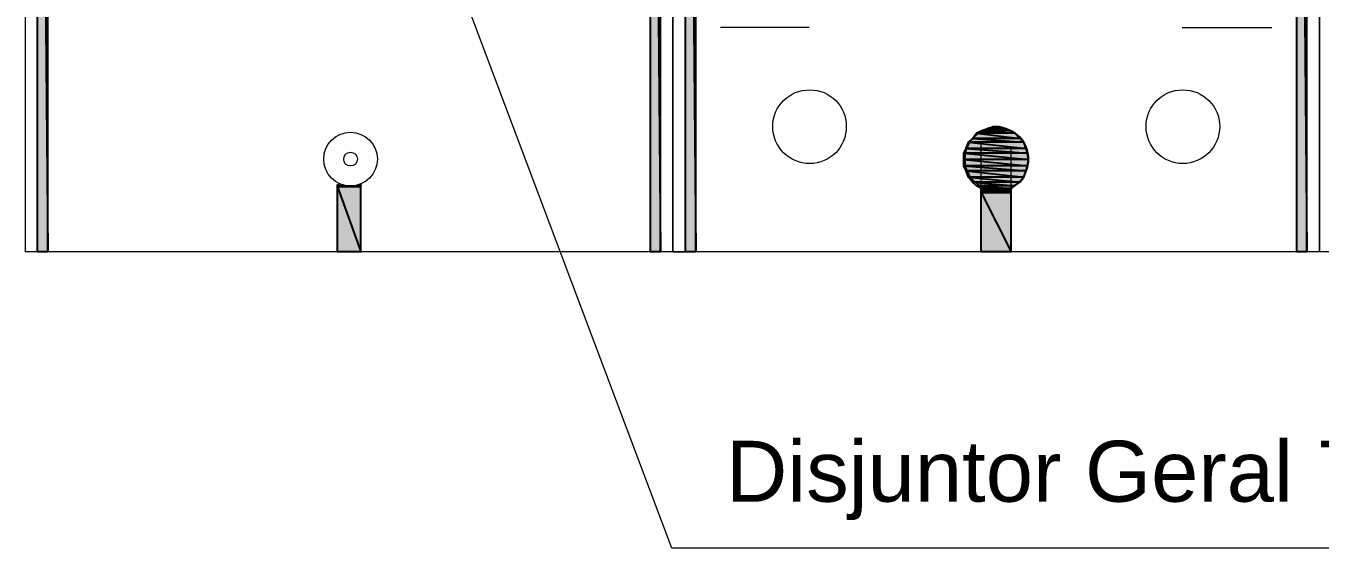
# Model space of a CAD drawing. Header units: millimetres. Extents: x 50 to 186, y -32 to 33.
# Drawn here: x 117.954 to 121.662, y -17.587 to -16.093 of the extents above; entities that cross this region are included whole.
import ezdxf

# ---------------------------------------------------------------- set-up
doc = ezdxf.new("R2010")
doc.units = ezdxf.units.MM
doc.layers.add('Prumada Eletrica', color=40, linetype='Continuous', lineweight=30)
doc.styles.add('Arial0', font='arial.ttf', dxfattribs={"height": 3.14658})

msp = doc.modelspace()

# ---------------------------------------------------------------- hatches: boundary and pattern name
at = {"layer": 'Prumada Eletrica', "true_color": 0x000007}
h = msp.add_hatch(color=7, dxfattribs=at)
h.paths.add_polyline_path([(118.0165, -13.3969), (117.9872, -13.3969), (118.0165, -16.7394)])
h.paths.add_polyline_path([(117.9872, -13.3969), (118.0165, -16.7394), (117.9872, -16.7394)])
h = msp.add_hatch(color=7, dxfattribs=at)
h.paths.add_polyline_path([(119.7722, -13.3969), (119.7429, -13.3969), (119.7722, -16.7394)])
h.paths.add_polyline_path([(119.7429, -13.3969), (119.7722, -16.7394), (119.7429, -16.7394)])
h = msp.add_hatch(color=7, dxfattribs=at)
h.paths.add_polyline_path([(119.8728, -13.3969), (119.8434, -13.3969), (119.8728, -16.7394)])
h.paths.add_polyline_path([(119.8434, -13.3969), (119.8728, -16.7394), (119.8434, -16.7394)])
h = msp.add_hatch(color=7, dxfattribs=at)
h.paths.add_polyline_path([(119.8728, -13.3969), (119.8434, -13.3969), (119.8728, -16.7394)])
h.paths.add_polyline_path([(119.8434, -13.3969), (119.8728, -16.7394), (119.8434, -16.7394)])
h = msp.add_hatch(color=7, dxfattribs=at)
h.paths.add_polyline_path([(121.6243, -13.3969), (121.595, -13.3969), (121.6243, -16.7394)])
h.paths.add_polyline_path([(121.595, -13.3969), (121.6243, -16.7394), (121.595, -16.7394)])
h = msp.add_hatch(color=7, dxfattribs=at)
h.paths.add_polyline_path([(120.7583, -16.386), (120.7094, -16.386), (120.7737, -16.393)])
h.paths.add_polyline_path([(120.7094, -16.386), (120.7737, -16.393), (120.6913, -16.393)])
h = msp.add_hatch(color=7, dxfattribs=at)
h.paths.add_polyline_path([(120.7416, -16.3818), (120.7234, -16.3818), (120.7583, -16.386)])
h.paths.add_polyline_path([(120.7234, -16.3818), (120.7583, -16.386), (120.7094, -16.386)])
h = msp.add_hatch(color=7, dxfattribs=at)
h.paths.add_polyline_path([(120.8128, -16.4251), (120.655, -16.4251), (120.8198, -16.4433)])
h.paths.add_polyline_path([(120.655, -16.4251), (120.8198, -16.4433), (120.648, -16.4433)])
h = msp.add_hatch(color=7, dxfattribs=at)
h.paths.add_polyline_path([(120.8016, -16.4153), (120.6661, -16.4153), (120.8128, -16.4251)])
h.paths.add_polyline_path([(120.6661, -16.4153), (120.8128, -16.4251), (120.655, -16.4251)])
h = msp.add_hatch(color=7, dxfattribs=at)
h.paths.add_polyline_path([(120.7877, -16.4), (120.6773, -16.4), (120.8016, -16.4153)])
h.paths.add_polyline_path([(120.6773, -16.4), (120.8016, -16.4153), (120.6661, -16.4153)])
h = msp.add_hatch(color=7, dxfattribs=at)
h.paths.add_polyline_path([(120.7737, -16.393), (120.6913, -16.393), (120.7877, -16.4)])
h.paths.add_polyline_path([(120.6913, -16.393), (120.7877, -16.4), (120.6773, -16.4)])
h = msp.add_hatch(color=7, dxfattribs=at)
h.paths.add_polyline_path([(120.8198, -16.4433), (120.648, -16.4433), (120.824, -16.4572)])
h.paths.add_polyline_path([(120.648, -16.4433), (120.824, -16.4572), (120.641, -16.4572)])
h = msp.add_hatch(color=7, dxfattribs=at)
h.paths.add_polyline_path([(120.824, -16.4572), (120.641, -16.4572), (120.8268, -16.4754)])
h.paths.add_polyline_path([(120.641, -16.4572), (120.8268, -16.4754), (120.641, -16.4754)])
h = msp.add_hatch(color=7, dxfattribs=at)
h.paths.add_polyline_path([(120.8268, -16.4754), (120.641, -16.4754), (120.824, -16.4935)])
h.paths.add_polyline_path([(120.641, -16.4754), (120.824, -16.4935), (120.641, -16.4935)])
h = msp.add_hatch(color=7, dxfattribs=at)
h.paths.add_polyline_path([(120.824, -16.4935), (120.641, -16.4935), (120.8198, -16.5075)])
h.paths.add_polyline_path([(120.641, -16.4935), (120.8198, -16.5075), (120.648, -16.5075)])
h = msp.add_hatch(color=7, dxfattribs=at)
h.paths.add_polyline_path([(120.8198, -16.5075), (120.648, -16.5075), (120.8128, -16.5257)])
h.paths.add_polyline_path([(120.648, -16.5075), (120.8128, -16.5257), (120.655, -16.5257)])
h = msp.add_hatch(color=7, dxfattribs=at)
h.paths.add_polyline_path([(120.8128, -16.5257), (120.655, -16.5257), (120.8016, -16.5396)])
h.paths.add_polyline_path([(120.655, -16.5257), (120.8016, -16.5396), (120.6661, -16.5396)])
for points in [[(118.8462, -16.5466), (118.8573, -16.5508), (118.8462, -16.5508)], [(118.9132, -16.5466), (118.9132, -16.5508), (118.9034, -16.5508)]]:
    msp.add_hatch(color=7, dxfattribs=at).paths.add_polyline_path(points)
h = msp.add_hatch(color=7, dxfattribs=at)
h.paths.add_polyline_path([(118.8573, -16.5508), (118.8462, -16.5508), (118.8713, -16.5536)])
h.paths.add_polyline_path([(118.8462, -16.5508), (118.8713, -16.5536), (118.8462, -16.5536)])
h = msp.add_hatch(color=7, dxfattribs=at)
h.paths.add_polyline_path([(118.9132, -16.5536), (118.8462, -16.5536), (118.9132, -16.7394)])
h.paths.add_polyline_path([(118.8462, -16.5536), (118.9132, -16.7394), (118.8462, -16.7394)])
h = msp.add_hatch(color=7, dxfattribs=at)
h.paths.add_polyline_path([(118.9132, -16.5508), (118.9034, -16.5508), (118.9132, -16.5536)])
h.paths.add_polyline_path([(118.9034, -16.5508), (118.9132, -16.5536), (118.8895, -16.5536)])
h = msp.add_hatch(color=7, dxfattribs=at)
h.paths.add_polyline_path([(120.8016, -16.5396), (120.6661, -16.5396), (120.7877, -16.5508)])
h.paths.add_polyline_path([(120.6661, -16.5396), (120.7877, -16.5508), (120.6773, -16.5508)])
h = msp.add_hatch(color=7, dxfattribs=at)
h.paths.add_polyline_path([(120.7877, -16.5508), (120.6773, -16.5508), (120.7765, -16.5578)])
h.paths.add_polyline_path([(120.6773, -16.5508), (120.7765, -16.5578), (120.6913, -16.5578)])
h.paths.add_polyline_path([(120.7765, -16.5578), (120.6913, -16.5578)])
h.paths.add_polyline_path([(120.6913, -16.5578), (120.7765, -16.5578)])
h = msp.add_hatch(color=7, dxfattribs=at)
h.paths.add_polyline_path([(120.7765, -16.5578), (120.6913, -16.5578), (120.7667, -16.5606)])
h.paths.add_polyline_path([(120.6913, -16.5578), (120.7667, -16.5606), (120.7011, -16.5606)])
h = msp.add_hatch(color=7, dxfattribs=at)
h.paths.add_polyline_path([(120.7011, -16.5606), (120.6913, -16.5578)])
h.paths.add_polyline_path([(120.6913, -16.5578), (120.7011, -16.5606), (120.6913, -16.5606)])
h = msp.add_hatch(color=7, dxfattribs=at)
h.paths.add_polyline_path([(120.7011, -16.5606), (120.6913, -16.5606), (120.7094, -16.5648)])
h.paths.add_polyline_path([(120.6913, -16.5606), (120.7094, -16.5648), (120.6913, -16.5648)])
h = msp.add_hatch(color=7, dxfattribs=at)
h.paths.add_polyline_path([(120.6913, -16.5648), (120.7094, -16.5648), (120.708, -16.5648)])
h.paths.add_polyline_path([(120.7094, -16.5648), (120.708, -16.5648), (120.6913, -16.5648)])
h = msp.add_hatch(color=7, dxfattribs=at)
h.paths.add_polyline_path([(120.6913, -16.5648), (120.7094, -16.5648), (120.708, -16.5648)])
h.paths.add_polyline_path([(120.7094, -16.5648), (120.708, -16.5648), (120.6913, -16.5648)])
h = msp.add_hatch(color=7, dxfattribs=at)
h.paths.add_polyline_path([(120.7094, -16.5648), (120.6913, -16.5648), (120.7192, -16.569)])
h.paths.add_polyline_path([(120.6913, -16.5648), (120.7192, -16.569), (120.6913, -16.569)])
h = msp.add_hatch(color=7, dxfattribs=at)
h.paths.add_polyline_path([(120.7234, -16.569), (120.7234, -16.5676), (120.6913, -16.569)])
h.paths.add_polyline_path([(120.7234, -16.569), (120.6913, -16.569), (120.7192, -16.569)])
h = msp.add_hatch(color=7, dxfattribs=at)
h.paths.add_polyline_path([(120.6913, -16.569), (120.7234, -16.569), (120.7234, -16.5676)])
h.paths.add_polyline_path([(120.7234, -16.569), (120.7234, -16.5676), (120.6913, -16.569)])
h = msp.add_hatch(color=7, dxfattribs=at)
h.paths.add_polyline_path([(120.7765, -16.569), (120.6913, -16.569), (120.7765, -16.7394)])
h.paths.add_polyline_path([(120.6913, -16.569), (120.7765, -16.7394), (120.6913, -16.7394)])
h = msp.add_hatch(color=7, dxfattribs=at)
h.paths.add_polyline_path([(120.7667, -16.5606), (120.7011, -16.5606), (120.7583, -16.5648)])
h.paths.add_polyline_path([(120.7011, -16.5606), (120.7583, -16.5648), (120.7094, -16.5648)])
h = msp.add_hatch(color=7, dxfattribs=at)
h.paths.add_polyline_path([(120.7583, -16.5648), (120.7094, -16.5648), (120.7485, -16.569)])
h.paths.add_polyline_path([(120.7094, -16.5648), (120.7485, -16.569), (120.7192, -16.569)])
h = msp.add_hatch(color=7, dxfattribs=at)
h.paths.add_polyline_path([(120.7416, -16.569), (120.7765, -16.569), (120.7765, -16.5676)])
h.paths.add_polyline_path([(120.7765, -16.569), (120.7765, -16.5676), (120.7416, -16.569)])
h = msp.add_hatch(color=7, dxfattribs=at)
h.paths.add_polyline_path([(120.7765, -16.5648), (120.7583, -16.5648), (120.7765, -16.569)])
h.paths.add_polyline_path([(120.7583, -16.5648), (120.7765, -16.569), (120.7485, -16.569)])
h = msp.add_hatch(color=7, dxfattribs=at)
h.paths.add_polyline_path([(120.7765, -16.5606), (120.7667, -16.5606), (120.7765, -16.5648)])
h.paths.add_polyline_path([(120.7667, -16.5606), (120.7765, -16.5648), (120.7583, -16.5648)])
h = msp.add_hatch(color=7, dxfattribs=at)
h.paths.add_polyline_path([(120.7765, -16.5578), (120.7737, -16.5578), (120.7765, -16.5606)])
h.paths.add_polyline_path([(120.7737, -16.5578), (120.7765, -16.5606), (120.7667, -16.5606)])

# ---------------------------------------------------------------- linework, layer by layer
at = {"layer": 'Prumada Eletrica', "color": 7, "linetype": 'Continuous', "lineweight": 20, "true_color": 0x000007}
for points in [[(117.9522, -13.0324), (119.8071, -13.0324), (119.8071, -16.7394), (117.9522, -16.7394)], [(119.8071, -13.0324), (121.6606, -13.0324), (121.6606, -16.7394), (119.8071, -16.7394)], [(121.6606, -13.0324), (123.5127, -13.0324), (123.5127, -16.7394), (121.6606, -16.7394)]]:
    msp.add_lwpolyline(points, close=True, dxfattribs=at)
for points in [[(118.0235, -13.1748), (119.7429, -13.1748), (119.7429, -16.7394), (118.0165, -16.7394), (118.0151, -16.7394), (117.9522, -16.7394)], [(118.0165, -16.7394), (118.0165, -13.1818), (118.0165, -13.1818)], [(119.8798, -13.1748), (121.595, -13.1748), (121.595, -16.7394), (119.8728, -16.7394), (119.8714, -16.7394), (119.8071, -16.7394)], [(119.8728, -16.7394), (119.8728, -13.1818), (119.8728, -13.1818)], [(121.7319, -13.1748), (123.4485, -13.1748), (123.4485, -16.7394), (121.7249, -16.7394), (121.7235, -16.7394), (121.6606, -16.7394)], [(119.8071, -13.2614), (119.8071, -16.7394), (117.9522, -16.7394), (117.9522, -13.2614)], [(121.6606, -13.2614), (121.6606, -16.7394), (119.8071, -16.7394), (119.8071, -13.2614)], [(123.5127, -13.2614), (123.5127, -16.7394), (121.6606, -16.7394), (121.6606, -13.2614)], [(117.9872, -13.3969), (117.9872, -16.7394), (118.0165, -16.7394), (117.9732, -16.7394)], [(119.7429, -16.7394), (119.7722, -16.7394), (119.7722, -13.3969)], [(119.8434, -13.3969), (119.8434, -16.7394), (119.8728, -16.7394), (119.8295, -16.7394)], [(119.8728, -16.7394), (119.8434, -16.7394), (119.8434, -13.3969)], [(121.595, -16.7394), (121.6243, -16.7394), (121.6243, -13.3969)], [(122.9652, -17.5872), (119.8043, -17.5872), (119.1674, -15.8957)], [(120.1982, -16.0969), (119.944, -16.0969), (119.944, -16.0969)], [(121.2667, -16.0969), (121.5237, -16.0969), (121.5237, -16.0969)], [(120.6913, -16.7394), (120.6913, -16.4251), (120.6913, -16.4251)], [(120.7765, -16.7394), (120.7765, -16.4433), (120.7765, -16.4433)], [(118.8462, -16.7394), (118.8462, -16.5466), (118.8462, -16.5466)], [(118.9132, -16.7394), (118.9132, -16.5466), (118.9132, -16.5466)], [(119.8071, -16.7394), (119.8728, -16.7394), (119.8714, -16.7394), (119.8295, -16.7394)]]:
    msp.add_lwpolyline(points, dxfattribs=at)
at = {"layer": 'Prumada Eletrica', "color": 7, "linetype": 'Continuous', "lineweight": -2, "true_color": 0x000007}
for points in [[(118.0165, -13.3969), (117.9872, -13.3969), (118.0165, -16.7394)], [(117.9872, -13.3969), (118.0165, -16.7394), (117.9872, -16.7394)], [(119.7722, -13.3969), (119.7429, -13.3969), (119.7722, -16.7394)], [(119.7429, -13.3969), (119.7722, -16.7394), (119.7429, -16.7394)], [(119.8728, -13.3969), (119.8434, -13.3969), (119.8728, -16.7394)], [(119.8434, -13.3969), (119.8728, -16.7394), (119.8434, -16.7394)], [(119.8728, -13.3969), (119.8434, -13.3969), (119.8728, -16.7394)], [(119.8434, -13.3969), (119.8728, -16.7394), (119.8434, -16.7394)], [(121.6243, -13.3969), (121.595, -13.3969), (121.6243, -16.7394)], [(121.595, -13.3969), (121.6243, -16.7394), (121.595, -16.7394)], [(120.7094, -16.386), (120.7737, -16.393), (120.6913, -16.393)], [(120.7234, -16.3818), (120.7583, -16.386), (120.7094, -16.386)], [(120.7583, -16.386), (120.7094, -16.386), (120.7737, -16.393)], [(120.7416, -16.3818), (120.7234, -16.3818), (120.7583, -16.386)], [(120.655, -16.4251), (120.8198, -16.4433), (120.648, -16.4433)], [(120.6661, -16.4153), (120.8128, -16.4251), (120.655, -16.4251)], [(120.8128, -16.4251), (120.655, -16.4251), (120.8198, -16.4433)], [(120.6773, -16.4), (120.8016, -16.4153), (120.6661, -16.4153)], [(120.8016, -16.4153), (120.6661, -16.4153), (120.8128, -16.4251)], [(120.6913, -16.393), (120.7877, -16.4), (120.6773, -16.4)], [(120.7877, -16.4), (120.6773, -16.4), (120.8016, -16.4153)], [(120.7737, -16.393), (120.6913, -16.393), (120.7877, -16.4)], [(120.648, -16.4433), (120.824, -16.4572), (120.641, -16.4572)], [(120.824, -16.4572), (120.641, -16.4572), (120.8268, -16.4754)], [(120.641, -16.4572), (120.8268, -16.4754), (120.641, -16.4754)], [(120.8198, -16.4433), (120.648, -16.4433), (120.824, -16.4572)], [(120.8268, -16.4754), (120.641, -16.4754), (120.824, -16.4935)], [(120.641, -16.4754), (120.824, -16.4935), (120.641, -16.4935)], [(120.824, -16.4935), (120.641, -16.4935), (120.8198, -16.5075)], [(120.641, -16.4935), (120.8198, -16.5075), (120.648, -16.5075)], [(120.8198, -16.5075), (120.648, -16.5075), (120.8128, -16.5257)], [(120.648, -16.5075), (120.8128, -16.5257), (120.655, -16.5257)], [(120.8128, -16.5257), (120.655, -16.5257), (120.8016, -16.5396)], [(120.655, -16.5257), (120.8016, -16.5396), (120.6661, -16.5396)], [(118.8462, -16.5466), (118.8573, -16.5508), (118.8462, -16.5508)], [(118.8573, -16.5508), (118.8462, -16.5508), (118.8713, -16.5536)], [(118.8462, -16.5508), (118.8713, -16.5536), (118.8462, -16.5536)], [(118.9132, -16.5536), (118.8462, -16.5536), (118.9132, -16.7394)], [(118.8462, -16.5536), (118.9132, -16.7394), (118.8462, -16.7394)], [(118.9034, -16.5508), (118.9132, -16.5536), (118.8895, -16.5536)], [(118.9132, -16.5466), (118.9132, -16.5508), (118.9034, -16.5508)], [(118.9132, -16.5508), (118.9034, -16.5508), (118.9132, -16.5536)], [(120.8016, -16.5396), (120.6661, -16.5396), (120.7877, -16.5508)], [(120.6661, -16.5396), (120.7877, -16.5508), (120.6773, -16.5508)], [(120.7877, -16.5508), (120.6773, -16.5508), (120.7765, -16.5578)], [(120.6773, -16.5508), (120.7765, -16.5578), (120.6913, -16.5578)], [(120.6913, -16.5578), (120.6913, -16.5578)], [(120.7765, -16.5578), (120.6913, -16.5578)], [(120.6913, -16.5578), (120.7765, -16.5578), (120.7765, -16.5578)], [(120.6913, -16.5578), (120.6913, -16.5578)], [(120.6913, -16.5578), (120.6913, -16.5578)], [(120.7765, -16.5578), (120.6913, -16.5578), (120.7667, -16.5606)], [(120.6913, -16.5578), (120.7667, -16.5606), (120.7011, -16.5606)], [(120.7011, -16.5606), (120.6913, -16.5578)], [(120.6913, -16.5578), (120.7011, -16.5606), (120.6913, -16.5606)], [(120.7011, -16.5606), (120.6913, -16.5606), (120.7094, -16.5648)], [(120.6913, -16.5606), (120.7094, -16.5648), (120.6913, -16.5648)], [(120.6913, -16.5648), (120.7094, -16.5648), (120.708, -16.5648)], [(120.7094, -16.5648), (120.708, -16.5648), (120.6913, -16.5648)], [(120.6913, -16.5648), (120.7094, -16.5648), (120.708, -16.5648)], [(120.7094, -16.5648), (120.708, -16.5648), (120.6913, -16.5648)], [(120.7094, -16.5648), (120.6913, -16.5648), (120.7192, -16.569)], [(120.6913, -16.5648), (120.7192, -16.569), (120.6913, -16.569)], [(120.7234, -16.569), (120.7234, -16.5676), (120.6913, -16.569)], [(120.6913, -16.569), (120.7234, -16.569), (120.7234, -16.5676)], [(120.7234, -16.569), (120.7234, -16.5676), (120.6913, -16.569)], [(120.7234, -16.569), (120.6913, -16.569), (120.7192, -16.569)], [(120.7765, -16.569), (120.6913, -16.569), (120.7765, -16.7394)], [(120.6913, -16.569), (120.7765, -16.7394), (120.6913, -16.7394)], [(120.7667, -16.5606), (120.7011, -16.5606), (120.7583, -16.5648)], [(120.7011, -16.5606), (120.7583, -16.5648), (120.7094, -16.5648)], [(120.7094, -16.5648), (120.7583, -16.5648), (120.7583, -16.5648)], [(120.7583, -16.5648), (120.7583, -16.5648), (120.7094, -16.5648)], [(120.7583, -16.5648), (120.7094, -16.5648), (120.7485, -16.569)], [(120.7094, -16.5648), (120.7485, -16.569), (120.7192, -16.569)], [(120.7485, -16.569), (120.7192, -16.569), (120.7416, -16.569)], [(120.7192, -16.569), (120.7416, -16.569), (120.7234, -16.569)], [(120.7416, -16.569), (120.7765, -16.569), (120.7765, -16.5676)], [(120.7765, -16.569), (120.7765, -16.5676), (120.7416, -16.569)], [(120.7485, -16.569), (120.7765, -16.569), (120.7416, -16.569)], [(120.7583, -16.5648), (120.7765, -16.569), (120.7485, -16.569)], [(120.7765, -16.569), (120.7485, -16.569)], [(120.7667, -16.5606), (120.7765, -16.5648), (120.7583, -16.5648)], [(120.7583, -16.5648), (120.7765, -16.5648), (120.7765, -16.5648)], [(120.7765, -16.5648), (120.7765, -16.5648), (120.7583, -16.5648)], [(120.7583, -16.5648), (120.7765, -16.5648), (120.7765, -16.5648)], [(120.7765, -16.5648), (120.7765, -16.5648), (120.7583, -16.5648)], [(120.7765, -16.5648), (120.7583, -16.5648), (120.7765, -16.569)], [(120.7737, -16.5578), (120.7765, -16.5606), (120.7667, -16.5606)], [(120.7765, -16.5606), (120.7667, -16.5606), (120.7765, -16.5648)], [(120.7765, -16.5578), (120.7737, -16.5578), (120.7737, -16.5578)], [(120.7765, -16.5578), (120.7737, -16.5578), (120.7765, -16.5606)], [(120.7765, -16.5578), (120.7765, -16.5578)], [(120.7765, -16.5578), (120.7765, -16.5578)]]:
    msp.add_lwpolyline(points, close=True, dxfattribs=at)
at = {"layer": 'Prumada Eletrica', "color": 7, "linetype": 'Continuous', "lineweight": 20, "true_color": 0x000007}
for points in [[(120.3044, -16.3804), (120.3044, -16.3217), (120.2583, -16.2756), (120.1996, -16.2756), (120.1996, -16.2756), (120.141, -16.2756), (120.0935, -16.3217), (120.0935, -16.3804), (120.0935, -16.3804), (120.0935, -16.4391), (120.141, -16.4866), (120.1996, -16.4866), (120.1996, -16.4866), (120.2583, -16.4866), (120.3044, -16.4391), (120.3044, -16.3804)], [(121.3743, -16.3804), (121.3743, -16.3217), (121.3268, -16.2756), (121.2681, -16.2756), (121.2681, -16.2756), (121.2109, -16.2756), (121.1634, -16.3217), (121.1634, -16.3804), (121.1634, -16.3804), (121.1634, -16.4391), (121.2109, -16.4866), (121.2681, -16.4866), (121.2681, -16.4866), (121.3268, -16.4866), (121.3743, -16.4391), (121.3743, -16.3804)], [(120.8268, -16.474), (120.8268, -16.4237), (120.7863, -16.3818), (120.736, -16.3818), (120.736, -16.3818), (120.6857, -16.3818), (120.6452, -16.4237), (120.6452, -16.474), (120.6452, -16.474), (120.6452, -16.5243), (120.6857, -16.5648), (120.736, -16.5648), (120.736, -16.5648), (120.7863, -16.5648), (120.8268, -16.5243), (120.8268, -16.474)], [(118.9607, -16.474), (118.9607, -16.4307), (118.9258, -16.3972), (118.8839, -16.3972), (118.8839, -16.3972), (118.8406, -16.3972), (118.8071, -16.4307), (118.8071, -16.474), (118.8071, -16.474), (118.8071, -16.5159), (118.8406, -16.5508), (118.8839, -16.5508), (118.8839, -16.5508), (118.9258, -16.5508), (118.9607, -16.5159), (118.9607, -16.474)], [(118.9034, -16.474), (118.9034, -16.4628), (118.895, -16.4544), (118.8839, -16.4544), (118.8839, -16.4544), (118.8727, -16.4544), (118.8643, -16.4628), (118.8643, -16.474), (118.8643, -16.474), (118.8643, -16.4852), (118.8727, -16.4935), (118.8839, -16.4935), (118.8839, -16.4935), (118.895, -16.4935), (118.9034, -16.4852), (118.9034, -16.474)]]:
    msp.add_open_spline(points, degree=3, knots=[0, 0, 0, 0, 0.0625, 0.0625, 0.0625, 0.062501, 0.125, 0.125, 0.125, 0.125001, 0.1875, 0.1875, 0.1875, 0.187501, 1, 1, 1, 1], dxfattribs=at)

# ---------------------------------------------------------------- texts
at = {"layer": 'Prumada Eletrica', "color": 7, "true_color": 0x000007, "style": 'Arial0'}
msp.add_text('Disjuntor Geral 70A / 10kA', height=0.174399, dxfattribs=at).set_placement((119.9594, -17.4545))

doc.saveas('drawing.dxf')
